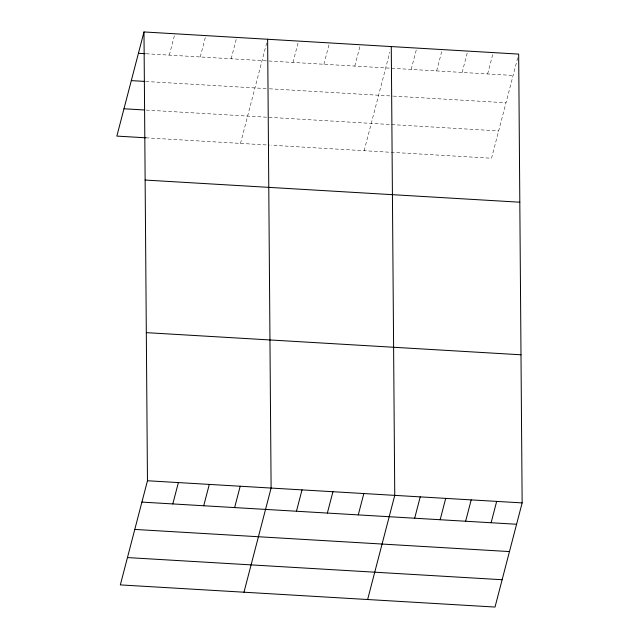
<?xml version="1.0" encoding="UTF-8"?>
<svg xmlns="http://www.w3.org/2000/svg" width="639" height="639" viewBox="0 0 639 639"><rect width="100%" height="100%" fill="white"/><g stroke="black" fill="none" stroke-linecap="round" stroke-linejoin="round"><path stroke-width="0.48" stroke-dasharray="3.19 2.4" d="M169.335 55.122L174.894 33.779M200.247 56.951L205.806 35.608M231.158 58.78L236.718 37.429M240.504 143.408L267.39 40.185M292.981 62.438L298.541 41.088M323.893 64.259L329.452 42.917M354.805 66.089L360.364 44.746M364.142 150.716L389.822 52.142M411.189 69.427L416.756 48.077M436.669 70.929L442.228 49.586M462.149 72.439L467.708 51.088M487.629 73.94L493.188 52.598M517.702 57.814L491.535 158.248L271.415 145.237M146.147 53.756L513.101 75.45M145.796 81.48L268.476 88.733M269.442 88.789L392.314 96.05M393.297 96.114L505.984 102.775M146.187 110.084L498.652 130.923M145.836 137.808L269.482 145.117"/><path stroke-width="0.96" d="M143.983 31.95L147.465 480.752L120.332 584.901L495.017 607.05L522.143 502.901L518.668 54.099L143.983 31.95L116.857 136.099L145.836 137.808M172.81 503.931L178.377 482.581M203.721 505.753L209.288 484.41M234.633 507.582L240.2 486.239M243.978 592.209L271.104 488.06L267.629 39.259M296.456 511.24L302.015 489.889M327.368 513.069L332.927 491.718M358.279 514.89L363.839 493.548M367.625 599.518L394.75 495.377L391.276 46.567M414.671 518.229L420.23 496.878M440.151 519.731L445.71 498.388M465.631 521.24L471.191 499.89M491.103 522.742L496.671 501.399M138.423 53.301L145.181 53.7M131.307 80.618L144.829 81.417M123.974 108.774L144.254 109.972M145.133 180.054L519.811 202.204M146.315 332.647L521.001 354.797M147.465 480.752L522.143 502.901M141.898 502.102L516.584 524.252M134.781 529.427L509.467 551.577M127.449 557.575L502.134 579.725"/></g></svg>
